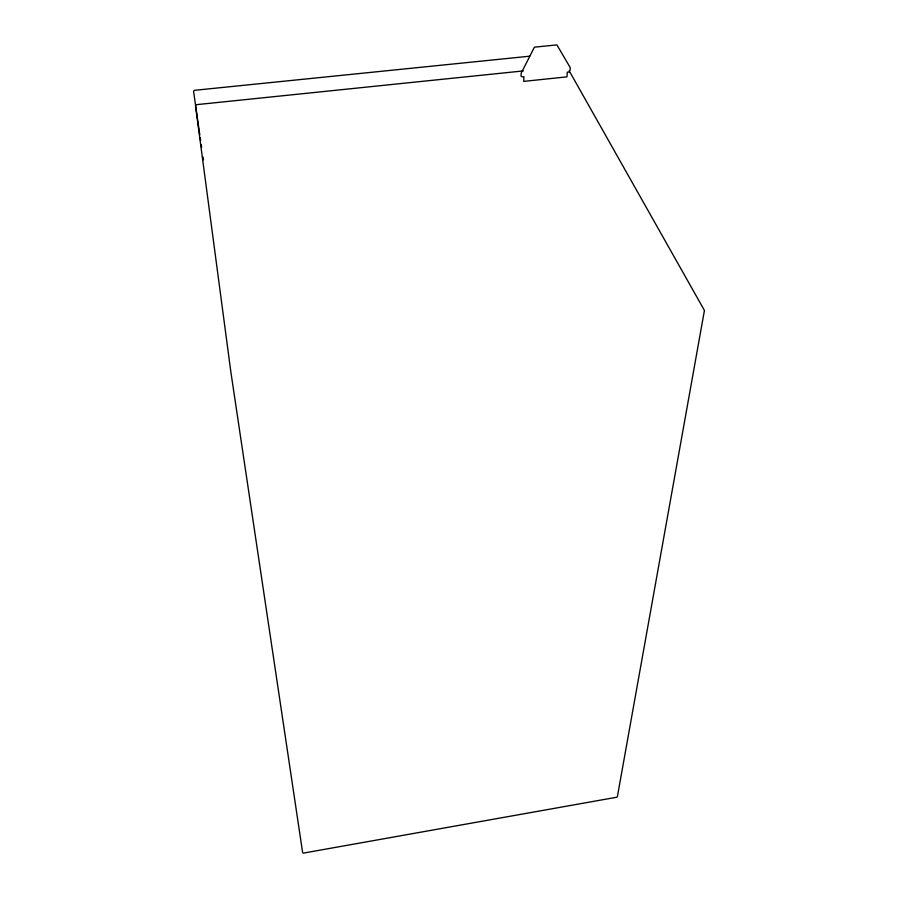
<?xml version="1.0" encoding="UTF-8"?>
<svg xmlns="http://www.w3.org/2000/svg" width="898" height="898" viewBox="0 0 898 898"><rect width="100%" height="100%" fill="white"/><g stroke="black" fill="none" stroke-linecap="round" stroke-linejoin="round"><path stroke-width="1.35" d="M570.039 70.482L570.252 67.653L556.906 44.9L534.433 47.167L521.154 73.232L521.02 76.061L522.086 76.88L523.938 76.689L523.714 81.381L566.941 76.869L567.289 72.188L569.253 71.986M523.231 70.931L196.247 104.684L195.472 105.582L230.853 371.918L302.626 852.55L303.468 853.1L616.926 797.2L617.42 796.436L704.436 310.439L569.197 70.841M529.674 56.204L194.327 90.339L193.564 91.237L199.805 134.902M200.209 137.675L200.624 140.447M201.231 144.6L201.635 147.362M203.06 157.06L203.464 159.822"/></g></svg>
